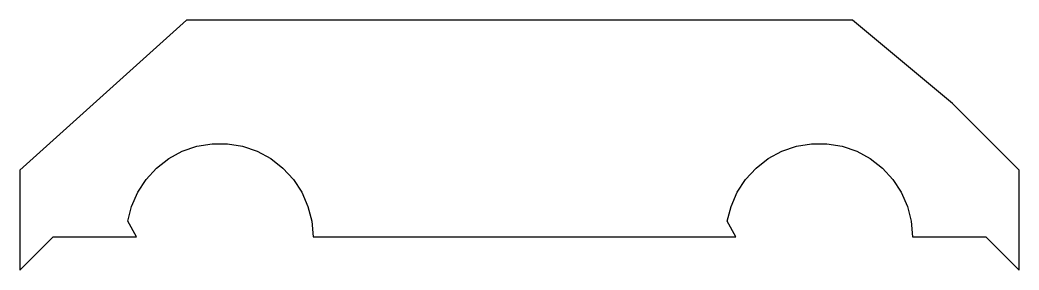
# Model space of a CAD drawing. Header units: millimetres. Extents: x -150 to 150, y -38 to 38.
import ezdxf

# ---------------------------------------------------------------- set-up
doc = ezdxf.new("R2010")
doc.units = ezdxf.units.MM

msp = doc.modelspace()

# ---------------------------------------------------------------- linework, layer by layer
msp.add_lwpolyline([(150, -37.5), (150, -7.5), (130, 12.5), (100, 37.5), (-100, 37.5), (-150, -7.5), (-150, -37.5), (-140, -27.5), (-115, -27.5), (-117.62, -22.89), (-116.48, -18.41), (-114.63, -14.17), (-112.1, -10.3), (-108.96, -6.9), (-105.31, -4.06), (-101.25, -1.86), (-96.87, -0.36), (-92.31, 0.4), (-87.69, 0.4), (-83.13, -0.36), (-78.75, -1.86), (-74.69, -4.06), (-71.04, -6.9), (-67.9, -10.3), (-65.37, -14.17), (-63.52, -18.41), (-62.38, -22.89), (-62, -27.5), (65, -27.5), (62.38, -22.89), (63.52, -18.41), (65.37, -14.17), (67.9, -10.3), (71.04, -6.9), (74.69, -4.06), (78.75, -1.86), (83.13, -0.36), (87.69, 0.4), (92.31, 0.4), (96.87, -0.36), (101.25, -1.86), (105.31, -4.06), (108.96, -6.9), (112.1, -10.3), (114.63, -14.17), (116.48, -18.41), (117.62, -22.89), (118, -27.5), (140, -27.5)], close=True)

doc.saveas('drawing.dxf')
